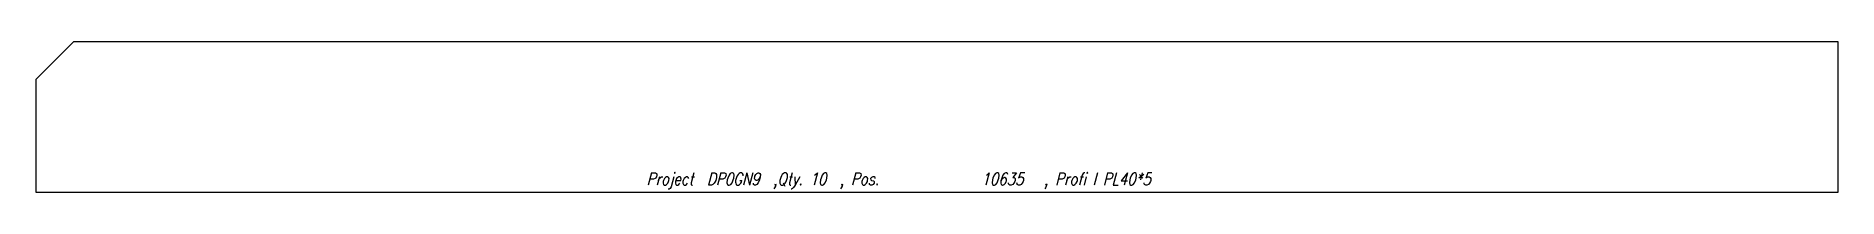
# Model space of a CAD drawing. Extents: x 0 to 476, y -20 to 20.
import ezdxf

# ---------------------------------------------------------------- set-up
doc = ezdxf.new("R2010")
doc.units = 0
doc.header["$LTSCALE"] = 10
doc.layers.add('TEILE', color=7, linetype='CONTINUOUS')
doc.layers.add('UNTERSCHRIFT', color=7, linetype='CONTINUOUS')
doc.styles.get("Standard").update_dxf_attribs({"font": 'ROMANS'})

msp = doc.modelspace()

# ---------------------------------------------------------------- linework, layer by layer
at = {"layer": 'TEILE', "color": 2}
for p, q in [((0, 9.999979), (10, 19.999979)), ((10, 19.999979), (475.925446, 19.999979)), ((475.925446, 19.999979), (475.925446, -19.999979)), ((0, -19.999979), (0, 9.999979)), ((475.925446, -19.999979), (0, -19.999979))]:
    msp.add_line(p, q, dxfattribs=at)

# ---------------------------------------------------------------- texts
at = {"layer": 'UNTERSCHRIFT', "color": 2, "oblique": 15, "width": 0.8}
for s, p in [('Project  DP0GN9  ,Qty. 10  , Pos. ', (161.262726, -17.999979)), ('10635', (249.66272, -17.999979)), ('  , Profi l PL40*5', (262.66272, -17.999979))]:
    msp.add_text(s, height=3.25, dxfattribs=at).set_placement(p)

doc.saveas('drawing.dxf')
